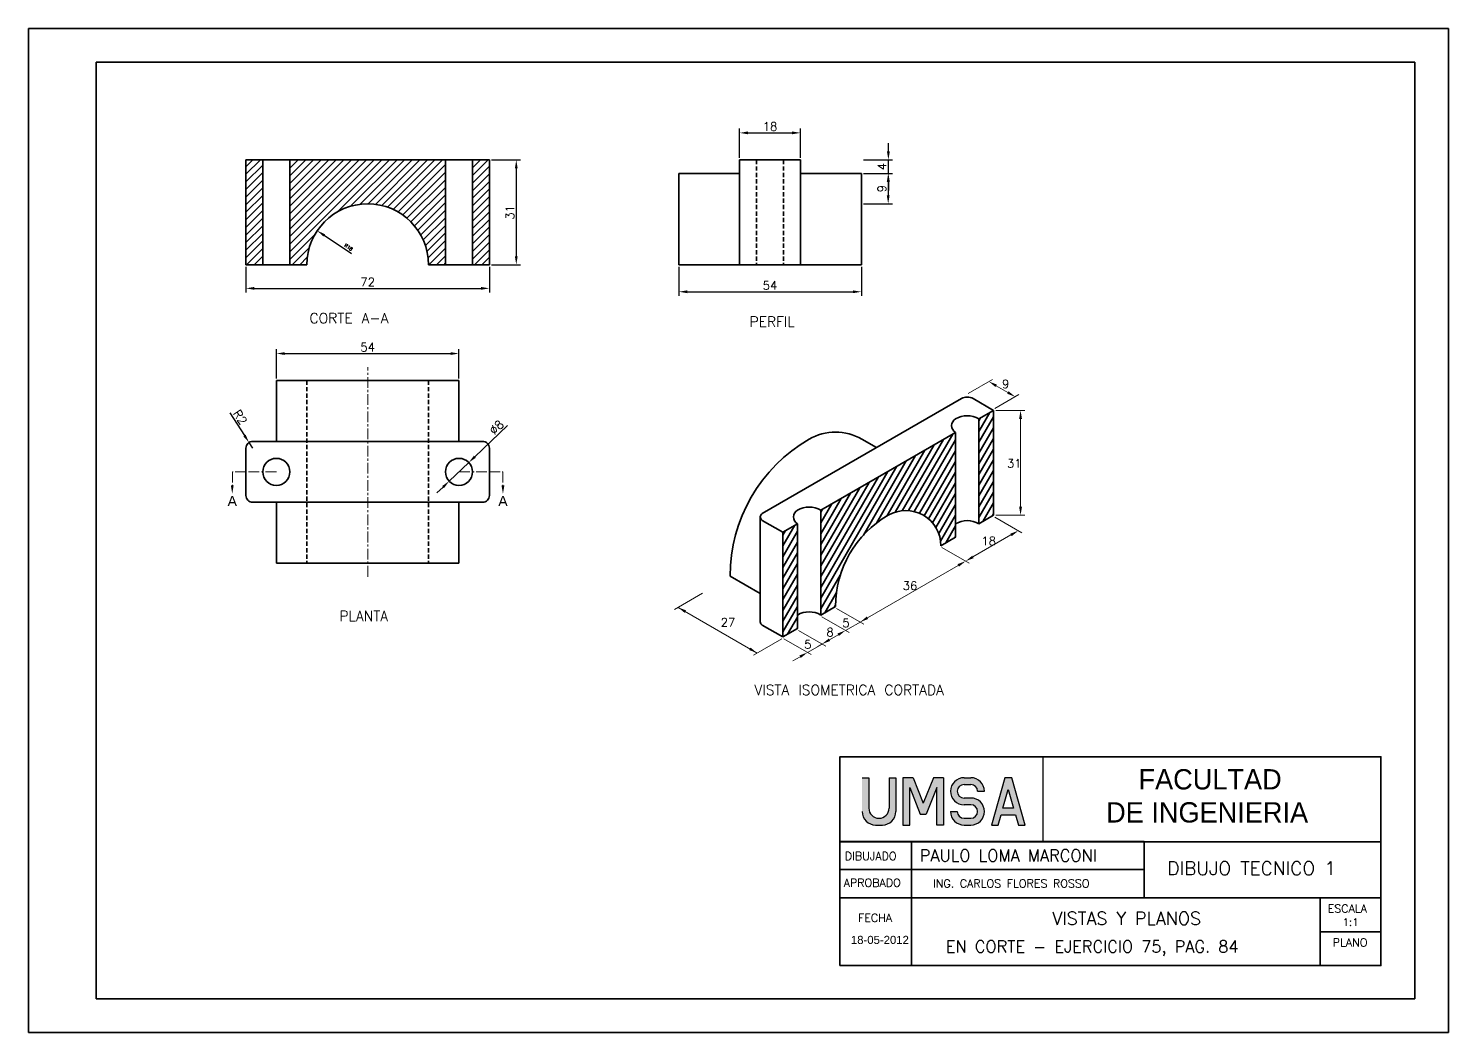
# Model space of a CAD drawing. Header units: millimetres. Extents: x -610 to 6844, y -355 to 774.
# Drawn here: x 2534.7 to 2954.7, y 3.6 to 300.6 of the extents above; entities that cross this region are included whole.
import ezdxf

# ---------------------------------------------------------------- set-up
doc = ezdxf.new("R2010")
doc.units = ezdxf.units.MM
doc.header["$LTSCALE"] = 0.1
doc.linetypes.add('CENTER', pattern=[50.8, 31.75, -6.35, 6.35, -6.35])
doc.linetypes.add('DASHED', pattern=[19.05, 12.7, -6.35])
for name, color, linetype, lineweight in [('A2', 2, 'Continuous', 30), ('COTAS', 2, 'Continuous', 9), ('COTAS @ 1', 2, 'Continuous', 9), ('EJES', 1, 'CENTER', 20), ('L2', 4, 'Continuous', 35), ('MARGEN', 5, 'Continuous', 35), ('SEG', 3, 'DASHED', 35), ('T1', 2, 'Continuous', 25), ('TEXT1', 2, 'Continuous', 20), ('TEXT2', 4, 'Continuous', 30)]:
    doc.layers.add(name, color=color, linetype=linetype, lineweight=lineweight)
doc.styles.add('ARIA', font='ARIALUNI.TTF')
doc.styles.add('SIMPLEX', font='simplex.shx')
doc.styles.get("Standard").update_dxf_attribs({"font": 'txt.shx', "height": 1})
doc.styles.add('TEXTO GRUESO', font='ARLRDBD.TTF')
doc.dimstyles.new('Anotativo', dxfattribs={"dimscale": 0, "dimtxt": 2.5, "dimasz": 2.5, "dimexe": 1.25, "dimexo": 0.625, "dimtad": 1, "dimtxsty": 'Standard', "dimcen": 2.5, "dimadec": 0, "dimazin": 0, "dimtfac": 1, "dimtmove": 0, "dimatfit": 3, "dimfxl": 0, "dimarcsym": 0})

# ---------------------------------------------------------------- blocks, each defined once
blk = doc.blocks.new('*D76')
at = {"layer": 'COTAS', "color": 0, "lineweight": -2, "transparency": 16777216}
blk.add_line((2630.29, 233.98), (2622.23, 239.41), dxfattribs=at)
at = {"layer": 'COTAS', "color": 0, "transparency": 16777216}
blk.add_solid([(2622.47, 239.76), (2622, 239.07), (2620.16, 240.81)], dxfattribs=at)
at = {"layer": 'Defpoints', "color": 0, "transparency": 16777216}
for p in [(2620.16, 240.81), (2635.08, 230.74)]:
    blk.add_point(p, dxfattribs=at)
at = {"layer": 'COTAS', "color": 0, "transparency": 16777216, "insert": (2629.43, 235.91), "char_height": 1, "attachment_point": 5, "rotation": 325.9887}
blk.add_mtext('R18', dxfattribs=at)
blk = doc.blocks.new('*D13')
at = {"layer": 'COTAS', "color": 0, "lineweight": -2, "transparency": 16777216}
for p, q in [((2745.08, 262.37), (2745.08, 270.99)), ((2747.58, 269.74), (2760.58, 269.74)), ((2763.08, 262.37), (2763.08, 270.99))]:
    blk.add_line(p, q, dxfattribs=at)
at = {"layer": 'COTAS', "color": 0, "transparency": 16777216}
for points in [[(2747.58, 270.16), (2747.58, 269.33), (2745.08, 269.74)], [(2760.58, 270.16), (2760.58, 269.33), (2763.08, 269.74)]]:
    blk.add_solid(points, dxfattribs=at)
at = {"layer": 'Defpoints', "color": 0, "transparency": 16777216}
for p in [(2763.08, 269.74), (2745.08, 261.74), (2763.08, 261.74)]:
    blk.add_point(p, dxfattribs=at)
at = {"layer": 'COTAS', "color": 0, "transparency": 16777216, "insert": (2754.08, 271.62), "char_height": 2.5, "attachment_point": 5}
blk.add_mtext('18', dxfattribs=at)
blk = doc.blocks.new('*D14')
at = {"layer": 'COTAS', "color": 0, "lineweight": -2, "transparency": 16777216}
for p, q in [((2676.42, 183.16), (2666.78, 173.96)), ((2659.19, 166.72), (2664.98, 172.24)), ((2657.38, 164.99), (2655.57, 163.27))]:
    blk.add_line(p, q, dxfattribs=at)
at = {"layer": 'COTAS', "color": 0, "transparency": 16777216}
for points in [[(2666.5, 174.27), (2667.07, 173.66), (2664.98, 172.24)], [(2657.09, 165.29), (2657.66, 164.69), (2659.19, 166.72)]]:
    blk.add_solid(points, dxfattribs=at)
at = {"layer": 'Defpoints', "color": 0, "transparency": 16777216}
for p in [(2664.98, 172.24), (2659.19, 166.72)]:
    blk.add_point(p, dxfattribs=at)
at = {"layer": 'COTAS', "color": 0, "transparency": 16777216, "insert": (2673.17, 182.64), "char_height": 2.5, "attachment_point": 5, "rotation": 43.643}
blk.add_mtext('∅8', dxfattribs=at)
blk = doc.blocks.new('*D15')
at = {"layer": 'COTAS', "color": 0, "lineweight": -2, "transparency": 16777216}
for p, q in [((2727.08, 230.12), (2727.08, 221.5)), ((2781.08, 230.12), (2781.08, 221.5)), ((2729.58, 222.75), (2778.58, 222.75))]:
    blk.add_line(p, q, dxfattribs=at)
at = {"layer": 'COTAS', "color": 0, "transparency": 16777216}
for points in [[(2729.58, 223.16), (2729.58, 222.33), (2727.08, 222.75)], [(2778.58, 223.16), (2778.58, 222.33), (2781.08, 222.75)]]:
    blk.add_solid(points, dxfattribs=at)
at = {"layer": 'Defpoints', "color": 0, "transparency": 16777216}
for p in [(2727.08, 230.74), (2781.08, 230.74), (2781.08, 222.75)]:
    blk.add_point(p, dxfattribs=at)
at = {"layer": 'COTAS', "color": 0, "transparency": 16777216, "insert": (2754.08, 224.62), "char_height": 2.5, "attachment_point": 5}
blk.add_mtext('54', dxfattribs=at)
blk = doc.blocks.new('*D16')
at = {"layer": 'COTAS', "color": 0, "lineweight": -2, "transparency": 16777216}
for p, q in [((2671.71, 261.74), (2680.28, 261.74)), ((2679.03, 259.24), (2679.03, 233.24)), ((2671.71, 230.74), (2680.28, 230.74))]:
    blk.add_line(p, q, dxfattribs=at)
at = {"layer": 'COTAS', "color": 0, "transparency": 16777216}
for points in [[(2678.61, 259.24), (2679.44, 259.24), (2679.03, 261.74)], [(2678.61, 233.24), (2679.44, 233.24), (2679.03, 230.74)]]:
    blk.add_solid(points, dxfattribs=at)
at = {"layer": 'Defpoints', "color": 0, "transparency": 16777216}
for p in [(2671.08, 261.74), (2671.08, 230.74), (2679.03, 230.74)]:
    blk.add_point(p, dxfattribs=at)
at = {"layer": 'COTAS', "color": 0, "transparency": 16777216, "insert": (2677.15, 246.24), "char_height": 2.5, "attachment_point": 5, "rotation": 90}
blk.add_mtext('31', dxfattribs=at)
blk = doc.blocks.new('*D17')
at = {"layer": 'COTAS', "color": 0, "lineweight": -2, "transparency": 16777216}
for p, q in [((2789.08, 264.24), (2789.08, 266.74)), ((2781.71, 261.74), (2790.33, 261.74)), ((2789.08, 257.74), (2789.08, 261.74)), ((2781.71, 257.74), (2790.33, 257.74)), ((2789.08, 255.24), (2789.08, 252.74))]:
    blk.add_line(p, q, dxfattribs=at)
at = {"layer": 'COTAS', "color": 0, "transparency": 16777216}
for points in [[(2788.66, 264.24), (2789.49, 264.24), (2789.08, 261.74)], [(2788.66, 255.24), (2789.49, 255.24), (2789.08, 257.74)]]:
    blk.add_solid(points, dxfattribs=at)
at = {"layer": 'Defpoints', "color": 0, "transparency": 16777216}
for p in [(2781.08, 261.74), (2789.08, 261.74), (2781.08, 257.74)]:
    blk.add_point(p, dxfattribs=at)
at = {"layer": 'COTAS', "color": 0, "transparency": 16777216, "insert": (2787.2, 259.74), "char_height": 2.5, "attachment_point": 5, "rotation": 90}
blk.add_mtext('4', dxfattribs=at)
blk = doc.blocks.new('*D18')
at = {"layer": 'COTAS', "color": 0, "lineweight": -2, "transparency": 16777216}
for p, q in [((2781.71, 257.74), (2790.27, 257.74)), ((2789.02, 255.24), (2789.02, 251.24)), ((2781.71, 248.74), (2790.27, 248.74))]:
    blk.add_line(p, q, dxfattribs=at)
at = {"layer": 'COTAS', "color": 0, "transparency": 16777216}
for points in [[(2788.6, 255.24), (2789.43, 255.24), (2789.02, 257.74)], [(2788.6, 251.24), (2789.43, 251.24), (2789.02, 248.74)]]:
    blk.add_solid(points, dxfattribs=at)
at = {"layer": 'Defpoints', "color": 0, "transparency": 16777216}
for p in [(2781.08, 257.74), (2781.08, 248.74), (2789.02, 248.74)]:
    blk.add_point(p, dxfattribs=at)
at = {"layer": 'COTAS', "color": 0, "transparency": 16777216, "insert": (2787.14, 253.24), "char_height": 2.5, "attachment_point": 5, "rotation": 90}
blk.add_mtext('9', dxfattribs=at)
blk = doc.blocks.new('*D19')
at = {"layer": 'COTAS', "color": 0, "lineweight": -2, "transparency": 16777216}
for p, q in [((2599.08, 230.12), (2599.08, 222.5)), ((2671.08, 230.12), (2671.08, 222.5)), ((2601.58, 223.75), (2668.58, 223.75))]:
    blk.add_line(p, q, dxfattribs=at)
at = {"layer": 'COTAS', "color": 0, "transparency": 16777216}
for points in [[(2601.58, 224.17), (2601.58, 223.33), (2599.08, 223.75)], [(2668.58, 224.17), (2668.58, 223.33), (2671.08, 223.75)]]:
    blk.add_solid(points, dxfattribs=at)
at = {"layer": 'Defpoints', "color": 0, "transparency": 16777216}
for p in [(2599.08, 230.74), (2671.08, 230.74), (2671.08, 223.75)]:
    blk.add_point(p, dxfattribs=at)
at = {"layer": 'COTAS', "color": 0, "transparency": 16777216, "insert": (2635.08, 225.62), "char_height": 2.5, "attachment_point": 5}
blk.add_mtext('72', dxfattribs=at)
blk = doc.blocks.new('*D20')
at = {"layer": 'COTAS', "color": 0, "lineweight": -2, "transparency": 16777216}
for p, q in [((2594.34, 186.9), (2598.64, 180.26)), ((2601.08, 176.48), (2599.99, 178.16))]:
    blk.add_line(p, q, dxfattribs=at)
at = {"layer": 'COTAS', "color": 0, "transparency": 16777216}
blk.add_solid([(2598.99, 180.48), (2598.29, 180.03), (2599.99, 178.16)], dxfattribs=at)
at = {"layer": 'Defpoints', "color": 0, "transparency": 16777216}
for p in [(2599.99, 178.16), (2601.08, 176.48)]:
    blk.add_point(p, dxfattribs=at)
at = {"layer": 'COTAS', "color": 0, "transparency": 16777216, "insert": (2597.38, 185.65), "char_height": 2.5, "attachment_point": 5, "rotation": 302.9074}
blk.add_mtext('R2', dxfattribs=at)
blk = doc.blocks.new('*D36')
at = {"layer": 'COTAS', "color": 0, "lineweight": -2, "transparency": 16777216}
for p, q in [((2608.08, 197.1), (2608.08, 205.73)), ((2610.58, 204.48), (2659.58, 204.48)), ((2662.08, 197.1), (2662.08, 205.73))]:
    blk.add_line(p, q, dxfattribs=at)
at = {"layer": 'COTAS', "color": 0, "transparency": 16777216}
for points in [[(2610.58, 204.89), (2610.58, 204.06), (2608.08, 204.48)], [(2659.58, 204.89), (2659.58, 204.06), (2662.08, 204.48)]]:
    blk.add_solid(points, dxfattribs=at)
at = {"layer": 'Defpoints', "color": 0, "transparency": 16777216}
for p in [(2662.08, 204.48), (2608.08, 196.48), (2662.08, 196.48)]:
    blk.add_point(p, dxfattribs=at)
at = {"layer": 'COTAS', "color": 0, "transparency": 16777216, "insert": (2635.08, 206.35), "char_height": 2.5, "attachment_point": 5}
blk.add_mtext('54', dxfattribs=at)

msp = doc.modelspace()

# ---------------------------------------------------------------- hatches: boundary and pattern name
at = {"layer": 'L2'}
h = msp.add_hatch(dxfattribs=at)
h.set_pattern_fill('ANSI31', color=256, scale=0.5, style=0)
h.paths.add_polyline_path([(2671.081, 261.744), (2666.081, 261.744), (2666.081, 230.744), (2671.081, 230.744)])
h.paths.add_polyline_path([(2658.081, 261.744), (2612.081, 261.744), (2612.081, 230.744), (2617.081, 230.744, -1), (2653.081, 230.744), (2658.081, 230.744)])
h.paths.add_polyline_path([(2604.081, 261.744), (2599.081, 261.744), (2599.081, 230.744), (2604.081, 230.744)])
h = msp.add_hatch(dxfattribs=at)
h.set_pattern_fill('ANSI31', color=256, scale=0.5, angle=15, style=0)
h.paths.add_polyline_path([(2808.936, 181.146), (2769.099, 158.146), (2769.099, 127.146), (2773.429, 129.646, -0.2679492), (2789.018, 156.646, -0.5773503), (2804.606, 147.646), (2808.936, 150.146)])
h.paths.add_polyline_path([(2762.171, 154.146), (2757.841, 151.646), (2757.841, 120.646), (2762.171, 123.146)])
h.paths.add_polyline_path([(2820.195, 187.646), (2815.865, 185.146), (2815.865, 154.146), (2820.195, 156.646)])
at = {"layer": 'TEXT2'}
h = msp.add_hatch(color=256, dxfattribs=at)
edge = h.paths.add_edge_path()
edge.add_arc((2786.293, 70.022), 3, 180, 360)
edge.add_line((2789.293, 70.022), (2789.293, 79.022))
edge.add_line((2789.293, 79.022), (2791.293, 79.022))
edge.add_line((2791.293, 79.022), (2791.293, 69.022))
edge.add_arc((2787.293, 69.022), 4, 270, 360, ccw=False)
edge.add_line((2787.293, 65.022), (2785.293, 65.022))
edge.add_arc((2785.293, 69.022), 4, 180, 270, ccw=False)
edge.add_line((2781.293, 69.022), (2781.293, 79.022))
edge.add_line((2781.293, 79.022), (2783.293, 79.022))
edge.add_line((2783.293, 79.022), (2783.293, 70.022))
msp.add_hatch(color=256, dxfattribs=at).paths.add_polyline_path([(2798.517, 68.28), (2800.231, 68.28), (2803.374, 76.137), (2803.374, 65.022), (2805.374, 65.022), (2805.374, 79.022), (2802.374, 79.022), (2799.374, 71.522), (2796.374, 79.022), (2793.374, 79.022), (2793.374, 65.022), (2795.374, 65.022), (2795.374, 76.137)])
h = msp.add_hatch(color=256, dxfattribs=at)
edge = h.paths.add_edge_path()
edge.add_line((2811.455, 79.022), (2813.455, 79.022))
edge.add_arc((2813.455, 75.022), 4, 0, 90, ccw=False)
edge.add_line((2817.455, 75.022), (2815.455, 75.022))
edge.add_arc((2813.455, 75.022), 2, 0, 90)
edge.add_line((2813.455, 77.022), (2811.455, 77.022))
edge.add_arc((2811.455, 75.022), 2, 90, 270)
edge.add_line((2811.455, 73.022), (2813.455, 73.022))
edge.add_arc((2813.455, 69.022), 4, -90, 90, ccw=False)
edge.add_line((2813.455, 65.022), (2811.455, 65.022))
edge.add_arc((2811.455, 69.022), 4, 180, 270, ccw=False)
edge.add_line((2807.455, 69.022), (2809.455, 69.022))
edge.add_arc((2811.455, 69.022), 2, 180, 270)
edge.add_line((2811.455, 67.022), (2813.455, 67.022))
edge.add_arc((2813.455, 69.022), 2, 270, 450)
edge.add_line((2813.455, 71.022), (2811.455, 71.022))
edge.add_arc((2811.455, 75.022), 4, 90, 270, ccw=False)
h = msp.add_hatch(color=256, dxfattribs=at)
h.paths.add_polyline_path([(2826.108, 70.022), (2822.965, 70.022), (2824.537, 75.522)], flags=16)
h.paths.add_polyline_path([(2822.394, 68.022), (2826.68, 68.022), (2827.537, 65.022), (2829.537, 65.022), (2825.537, 79.022), (2823.537, 79.022), (2819.537, 65.022), (2821.537, 65.022)])

# ---------------------------------------------------------------- linework, layer by layer
at = {"layer": 'COTAS'}
for p, q in [((2812.713, 192.688), (2819.872, 196.821)), ((2824.418, 192.946), (2820.954, 194.946)), ((2820.507, 188.188), (2827.666, 192.321)), ((2820.82, 187.646), (2829.409, 187.646)), ((2828.159, 185.146), (2828.159, 159.146)), ((2820.507, 156.105), (2828.581, 151.444)), ((2820.82, 156.646), (2829.409, 156.646)), ((2804.919, 147.105), (2812.992, 142.444)), ((2814.075, 144.319), (2825.333, 150.819)), ((2782.898, 126.319), (2809.745, 141.819)), ((2734.146, 133.605), (2725.79, 128.781)), ((2750.255, 115.906), (2726.872, 129.406)), ((2769.412, 126.605), (2777.485, 121.944)), ((2773.742, 129.105), (2781.815, 124.444)), ((2762.484, 122.605), (2770.557, 117.944)), ((2776.403, 122.569), (2781.567, 125.551)), ((2757.528, 120.105), (2749.172, 115.281)), ((2758.153, 120.105), (2766.227, 115.444)), ((2765.144, 116.069), (2769.474, 118.569)), ((2768.144, 117.801), (2770.309, 119.051)), ((2774.238, 121.319), (2771.639, 119.819)), ((2762.979, 114.819), (2760.814, 113.569))]:
    msp.add_line(p, q, dxfattribs=at)
for points in [[(2821.163, 195.306), (2820.746, 194.585), (2818.789, 196.196)], [(2824.627, 193.306), (2824.21, 192.585), (2826.584, 191.696)], [(2827.743, 185.146), (2828.576, 185.146), (2828.159, 187.646)], [(2827.743, 159.146), (2828.576, 159.146), (2828.159, 156.646)], [(2825.125, 151.18), (2825.541, 150.458), (2827.498, 152.069)], [(2809.536, 142.18), (2809.953, 141.458), (2811.91, 143.069)], [(2813.866, 144.68), (2814.283, 143.958), (2811.91, 143.069)], [(2729.246, 128.516), (2728.829, 127.795), (2726.872, 129.406)], [(2782.689, 126.68), (2783.106, 125.958), (2780.733, 125.069)], [(2774.029, 121.68), (2774.446, 120.958), (2776.403, 122.569)], [(2771.431, 120.18), (2771.848, 119.458), (2769.474, 118.569)], [(2748.298, 117.516), (2747.881, 116.795), (2750.255, 115.906)], [(2762.771, 115.18), (2763.188, 114.458), (2765.144, 116.069)]]:
    msp.add_solid(points, dxfattribs=at)
at = {"layer": 'EJES'}
for p, q in [((2635.081, 138.478), (2635.081, 200.478)), ((2599.081, 169.478), (2595.081, 169.478)), ((2595.081, 169.478), (2595.081, 165.478)), ((2608.081, 169.478), (2599.081, 169.478)), ((2662.081, 169.478), (2671.081, 169.478)), ((2671.081, 169.478), (2675.081, 169.478)), ((2675.081, 169.478), (2675.081, 165.478))]:
    msp.add_line(p, q, dxfattribs=at)
for points in [[(2594.617, 165.465), (2595.451, 165.465), (2595.034, 162.965)], [(2674.671, 165.465), (2675.504, 165.465), (2675.088, 162.965)]]:
    msp.add_solid(points, dxfattribs=at)
at = {"layer": 'L2'}
for p, q in [((2954.748, 300.639), (2534.748, 300.639)), ((2534.748, 300.639), (2534.748, 3.639)), ((2954.748, 3.639), (2954.748, 300.639)), ((2944.748, 290.639), (2554.748, 290.639)), ((2554.748, 290.639), (2554.748, 13.639)), ((2944.748, 13.639), (2944.748, 290.639)), ((2671.081, 261.744), (2599.081, 261.744)), ((2599.081, 261.744), (2599.081, 230.744)), ((2604.081, 230.744), (2604.081, 261.744)), ((2612.081, 230.744), (2612.081, 261.744)), ((2658.081, 230.744), (2658.081, 261.744)), ((2666.081, 230.744), (2666.081, 261.744)), ((2671.081, 230.744), (2671.081, 261.744)), ((2763.081, 261.744), (2745.081, 261.744)), ((2745.081, 261.744), (2745.081, 230.744)), ((2763.081, 230.744), (2763.081, 261.744)), ((2727.081, 257.744), (2727.081, 230.744)), ((2727.081, 257.744), (2745.081, 257.744)), ((2763.081, 257.744), (2781.081, 257.744)), ((2781.081, 230.744), (2781.081, 257.744)), ((2599.081, 230.744), (2617.081, 230.744)), ((2653.081, 230.744), (2671.081, 230.744)), ((2727.081, 230.744), (2781.081, 230.744)), ((2662.081, 196.478), (2608.081, 196.478)), ((2608.081, 196.478), (2608.081, 178.478)), ((2662.081, 178.478), (2662.081, 196.478)), ((2810.669, 191.146), (2751.779, 157.146)), ((2820.195, 187.646), (2814.133, 191.146)), ((2820.195, 187.646), (2815.865, 185.146)), ((2815.865, 154.146), (2815.865, 185.146)), ((2820.195, 187.646), (2820.195, 156.646)), ((2769.099, 158.146), (2808.936, 181.146)), ((2808.936, 150.146), (2808.936, 181.146)), ((2599.081, 162.478), (2599.081, 176.478)), ((2669.081, 178.478), (2601.081, 178.478)), ((2671.081, 176.478), (2671.081, 162.478)), ((2781.224, 179.146), (2785.554, 176.646)), ((2601.081, 160.478), (2669.081, 160.478)), ((2608.081, 142.478), (2608.081, 160.478)), ((2662.081, 142.478), (2662.081, 160.478)), ((2751.201, 125.146), (2751.201, 156.146)), ((2769.099, 127.146), (2769.099, 158.146)), ((2820.195, 156.646), (2815.865, 154.146)), ((2757.841, 151.646), (2751.779, 155.146)), ((2757.841, 151.646), (2762.171, 154.146)), ((2757.841, 151.646), (2757.841, 120.646)), ((2762.171, 123.146), (2762.171, 154.146)), ((2804.606, 147.646), (2808.936, 150.146)), ((2608.081, 142.478), (2662.081, 142.478)), ((2751.201, 133.48), (2742.253, 138.646)), ((2769.099, 127.146), (2773.429, 129.646)), ((2751.779, 124.146), (2757.841, 120.646)), ((2757.841, 120.646), (2762.171, 123.146)), ((2554.748, 13.639), (2944.748, 13.639)), ((2534.748, 3.639), (2954.748, 3.639))]:
    msp.add_line(p, q, dxfattribs=at)
for points in [[(2814.133, 191.146, 0.2679492), (2810.669, 191.146, 1.3304969)], [(2815.865, 185.146, 0.2679492), (2808.936, 185.146, 0.5773503), (2808.936, 181.146, 0.2679492)], [(2781.224, 179.146, 0.2679492), (2765.635, 179.146, 0.2679492), (2742.253, 138.646)], [(2601.081, 178.478, 0.4142136), (2599.081, 176.478, 1)], [(2671.081, 176.478, 0.4142136), (2669.081, 178.478, 1.3432452)], [(2599.081, 162.478, 0.4142136), (2601.081, 160.478, 1)], [(2669.081, 160.478, 0.4142136), (2671.081, 162.478, 1.4707593)], [(2751.779, 157.146, 0.5773503), (2751.779, 155.146, 0.2679492)], [(2769.099, 158.146, 0.2679492), (2762.171, 158.146, 0.5773503), (2762.171, 154.146, 0.2679492)], [(2804.606, 147.646, 0.5773503), (2789.018, 156.646, 0.2679492), (2773.429, 129.646, 0.5773503)], [(2815.865, 154.146, 0.2679492), (2808.936, 154.146)], [(2769.099, 127.146, 0.2679492), (2762.171, 127.146)], [(2751.201, 125.146, 0.2679492), (2751.779, 124.146)]]:
    msp.add_lwpolyline(points, format="xyb", dxfattribs=at)
for centre in [(2608.081, 169.478), (2662.081, 169.478)]:
    msp.add_circle(centre, 4, dxfattribs=at)
msp.add_arc((2635.081, 230.744), 18, 0, 180, dxfattribs=at)
at = {"layer": 'MARGEN'}
for p, q in [((2774.735, 60.153), (2864.756, 60.153)), ((2774.735, 60.095), (2934.735, 60.095)), ((2795.953, 60.153), (2795.953, 23.453)), ((2864.756, 60.153), (2864.756, 43.453)), ((2774.735, 51.853), (2864.756, 51.853)), ((2774.735, 43.453), (2934.735, 43.453)), ((2916.735, 43.453), (2916.735, 23.453)), ((2916.735, 33.453), (2934.735, 33.453))]:
    msp.add_line(p, q, dxfattribs=at)
msp.add_lwpolyline([(2774.735, 23.453), (2934.735, 23.453), (2934.735, 85.212), (2774.735, 85.212)], close=True, dxfattribs=at)
at = {"layer": 'SEG'}
for p, q in [((2750.081, 261.744), (2750.081, 230.744)), ((2758.081, 261.744), (2758.081, 230.744)), ((2758.081, 230.744), (2758.081, 230.744)), ((2617.081, 196.478), (2617.081, 142.478)), ((2653.081, 196.478), (2653.081, 142.478))]:
    msp.add_line(p, q, dxfattribs=at)
at = {"layer": 'TEXT2'}
for p, q in [((2834.735, 85.095), (2834.735, 60.095)), ((2781.293, 79.022), (2783.293, 79.022)), ((2783.293, 79.022), (2783.293, 70.022)), ((2789.293, 79.022), (2791.293, 79.022)), ((2789.293, 79.022), (2789.293, 70.022)), ((2791.293, 79.022), (2791.293, 69.022)), ((2793.374, 79.022), (2793.374, 65.022)), ((2796.374, 79.022), (2793.374, 79.022)), ((2795.374, 65.022), (2795.374, 76.137)), ((2795.374, 76.137), (2798.517, 68.28)), ((2796.374, 79.022), (2799.374, 71.522)), ((2802.374, 79.022), (2799.374, 71.522)), ((2803.374, 76.137), (2800.231, 68.28)), ((2805.374, 79.022), (2802.374, 79.022)), ((2803.374, 65.022), (2803.374, 76.137)), ((2805.374, 79.022), (2805.374, 65.022)), ((2811.455, 79.022), (2813.455, 79.022)), ((2811.455, 77.022), (2813.455, 77.022)), ((2813.455, 73.022), (2811.455, 73.022)), ((2815.455, 75.022), (2817.455, 75.022)), ((2822.965, 70.022), (2824.537, 75.522)), ((2824.537, 75.522), (2826.108, 70.022)), ((2798.517, 68.28), (2800.231, 68.28)), ((2807.455, 69.022), (2809.455, 69.022)), ((2813.455, 71.022), (2811.455, 71.022)), ((2821.537, 65.022), (2822.394, 68.022)), ((2822.394, 68.022), (2826.68, 68.022)), ((2826.108, 70.022), (2822.965, 70.022)), ((2826.68, 68.022), (2827.537, 65.022)), ((2785.293, 65.022), (2787.293, 65.022)), ((2793.374, 65.022), (2795.374, 65.022)), ((2805.374, 65.022), (2803.374, 65.022)), ((2811.455, 67.022), (2813.455, 67.022)), ((2811.455, 65.022), (2813.455, 65.022)), ((2827.537, 65.022), (2829.537, 65.022))]:
    msp.add_line(p, q, dxfattribs=at)
msp.add_lwpolyline([(2829.537, 65.022), (2825.537, 79.022), (2823.537, 79.022), (2819.537, 65.022), (2821.537, 65.022)], dxfattribs=at)
for centre, radius, start, end in [((2811.455, 75.022), 4, 90, 270), ((2811.455, 75.022), 2, 90, 270), ((2813.455, 75.022), 4, 0, 90), ((2813.455, 75.022), 2, 0, 90), ((2813.455, 69.022), 4, 270, 90), ((2785.293, 69.022), 4, 180, 270), ((2786.293, 70.022), 3, 180, 0), ((2787.293, 69.022), 4, 270, 0), ((2811.455, 69.022), 4, 180, 270), ((2811.455, 69.022), 2, 180, 270), ((2813.455, 69.022), 2, 270, 90)]:
    msp.add_arc(centre, radius, start, end, dxfattribs=at)

# ---------------------------------------------------------------- texts
at = {"layer": 'A2', "style": 'SIMPLEX'}
for s, height, p in [('VISTAS Y PLANOS', 3.8, (2837.558, 35.519)), ('EN CORTE - EJERCICIO 75, PAG. 84', 3.5, (2806.082, 27.345))]:
    msp.add_text(s, height=height, dxfattribs=at).set_placement(p)
at = {"layer": 'COTAS', "char_height": 2.5, "attachment_point": 5}
for s, insert in [('9', (2823.725, 195.467)), ('31', (2826.276, 171.976)), ('18', (2818.741, 149.041)), ('36', (2795.466, 135.816)), ('27', (2741.65, 124.962)), ('5', (2776.528, 124.8)), ('8', (2771.843, 122.072)), ('5', (2765.253, 118.461))]:
    msp.add_mtext(s, dxfattribs=dict(at, insert=insert))
at = {"layer": 'EJES', "style": 'ARIA'}
for p in [(2593.64, 159.343), (2673.693, 159.343)]:
    msp.add_text('A', height=3, dxfattribs=at).set_placement(p)
at = {"layer": 'L2', "linetype": 'ByBlock', "char_height": 3, "attachment_point": 1}
for s, insert, width in [('CORTE A-A', (2617.877, 216.43), 29.1388), ('PERFIL', (2748.016, 215.386), 51.08286), ('PLANTA', (2626.722, 128.332), 51.08286), ('VISTA ISOMETRICA CORTADA', (2749.482, 106.481), 72.6072)]:
    msp.add_mtext(s, dxfattribs=dict(at, insert=insert, width=width))
at = {"layer": 'L2', "insert": (2777.99, 32.257), "char_height": 2.4, "width": 11.65285, "attachment_point": 1, "style": 'ARIA'}
msp.add_mtext('18-05-2012', dxfattribs=at)
at = {"layer": 'T1', "insert": (2795.953, 57.75), "char_height": 3.5, "attachment_point": 1, "style": 'SIMPLEX'}
msp.add_mtext_dynamic_manual_height_columns(' PAULO LOMA MARCONI', width=68.80213, gutter_width=17.5, heights=[0], dxfattribs=at)
at = {"layer": 'TEXT1', "style": 'SIMPLEX'}
for s, height, p in [('DIBUJADO', 2.4, (2776.171, 54.667)), ('APROBADO', 2.4, (2775.857, 46.759)), ('ING. CARLOS FLORES ROSSO', 2.4, (2802.264, 46.534)), ('FECHA', 2.4, (2780.097, 36.37)), ('ESCALA', 2.4, (2918.986, 39.115)), ('1:1', 2.2, (2923.425, 35.197)), ('PLANO', 2.4, (2920.458, 29.103))]:
    msp.add_text(s, height=height, dxfattribs=at).set_placement(p)
at = {"layer": 'TEXT2'}
for s, height, style, p in [('FACULTAD', 6, 'TEXTO GRUESO', (2863.038, 75.556)), ('DE INGENIERIA', 6, 'TEXTO GRUESO', (2853.468, 65.774)), ('DIBUJO TECNICO 1', 4, 'SIMPLEX', (2871.568, 50.255))]:
    msp.add_text(s, height=height, dxfattribs=dict(at, style=style)).set_placement(p)

# ---------------------------------------------------------------- dimensions: what is measured, and where the dimension line sits
at = {"layer": 'COTAS @ 1'}
for base, p1, p2, picture, middle in [((2763.081, 269.744), (2745.081, 261.744), (2763.081, 261.744), '*D13', (2754.081, 271.619)), ((2671.081, 223.75), (2599.081, 230.744), (2671.081, 230.744), '*D19', (2635.081, 225.625)), ((2781.081, 222.747), (2727.081, 230.744), (2781.081, 230.744), '*D15', (2754.081, 224.622))]:
    dim = msp.add_linear_dim(base=base, p1=p1, p2=p2, dimstyle='Anotativo', override={"dimscale": 1, "dimtix": 0, "dimtofl": 1, "dimtmove": 0, "dimatfit": 3}, dxfattribs=at)
    dim.commit()
    dim.dimension.update_dxf_attribs({"geometry": picture, "text_midpoint": middle})
for base, p1, p2, picture, middle in [((2789.076, 261.744), (2781.081, 257.744), (2781.081, 261.744), '*D17', (2787.201, 259.744)), ((2679.027, 230.744), (2671.081, 261.744), (2671.081, 230.744), '*D16', (2677.152, 246.244)), ((2789.018, 248.744), (2781.081, 257.744), (2781.081, 248.744), '*D18', (2787.143, 253.244))]:
    dim = msp.add_linear_dim(base=base, p1=p1, p2=p2, angle=90, dimstyle='Anotativo', override={"dimscale": 1, "dimtix": 0, "dimtofl": 1, "dimtmove": 0, "dimatfit": 3}, dxfattribs=at)
    dim.commit()
    dim.dimension.update_dxf_attribs({"geometry": picture, "text_midpoint": middle})
dim = msp.add_radius_dim(center=(2635.081, 230.744), mpoint=(2620.16, 240.813), dimstyle='Anotativo', override={"dimscale": 1, "dimtix": 0, "dimtofl": 1, "dimtmove": 0, "dimatfit": 3}, dxfattribs=at)
dim.commit()
dim.dimension.update_dxf_attribs({"geometry": '*D76', "text_midpoint": (2628.802, 234.981), "dimtype": 132})
dim = msp.add_aligned_dim(p1=(2608.081, 196.478), p2=(2662.081, 196.478), distance=8, dimstyle='Anotativo', override={"dimscale": 1, "dimtix": 0, "dimtofl": 1, "dimtmove": 0, "dimatfit": 3}, dxfattribs=at)
dim.commit()
dim.dimension.update_dxf_attribs({"geometry": '*D36', "text_midpoint": (2635.081, 206.353)})
dim = msp.add_radius_dim(center=(2601.081, 176.478), mpoint=(2599.994, 178.157), dimstyle='Anotativo', override={"dimscale": 1, "dimtix": 0, "dimtofl": 1, "dimtmove": 0, "dimatfit": 3}, dxfattribs=at)
dim.commit()
dim.dimension.update_dxf_attribs({"geometry": '*D20', "text_midpoint": (2597.381, 185.647)})
dim = msp.add_diameter_dim_2p(p1=(2659.186, 166.717), p2=(2664.976, 172.239), dimstyle='Anotativo', override={"dimscale": 1, "dimtix": 0, "dimtofl": 1, "dimtmove": 0, "dimatfit": 3}, dxfattribs=at)
dim.commit()
dim.dimension.update_dxf_attribs({"geometry": '*D14', "text_midpoint": (2674.463, 181.287), "dimtype": 131})

doc.saveas('drawing.dxf')
